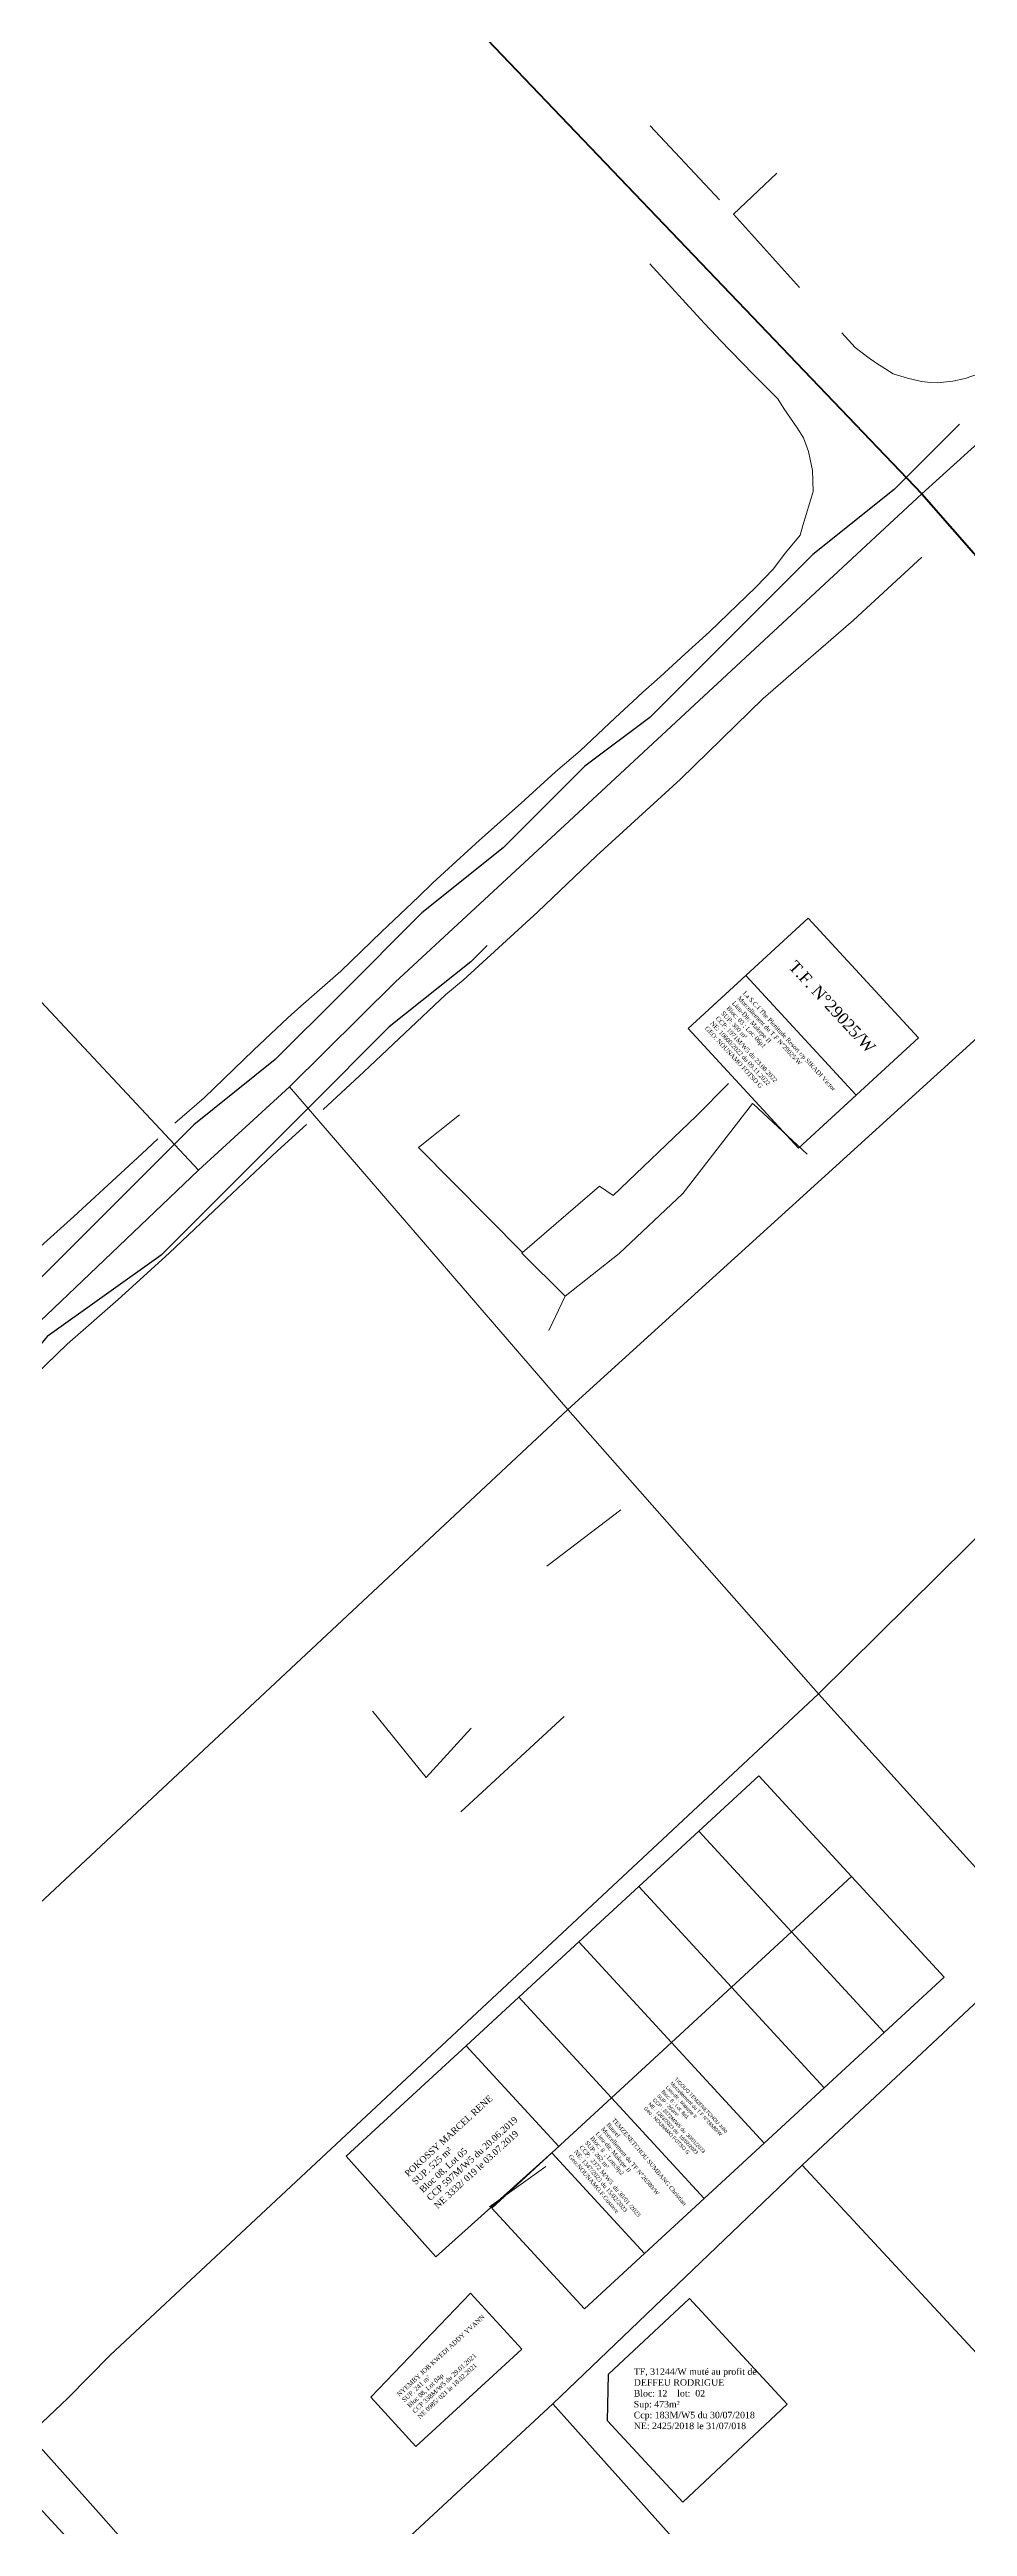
# Model space of a CAD drawing. Header units: millimetres. Extents: x 579832 to 917290, y 449831 to 1452191.
# Drawn here: x 583679 to 583819.9, y 450787.4 to 451167.5 of the extents above; entities that cross this region are included whole.
import ezdxf

# ---------------------------------------------------------------- set-up
doc = ezdxf.new("R2010")
doc.units = ezdxf.units.MM
doc.header["$LTSCALE"] = 10
for name, color, linetype, lineweight in [('drains_fossés', 120, 'Continuous', 20), ('MAJ APRES LE 13.01.2023', 222, 'Continuous', 30), ('Roads_main1', 10, 'Continuous', 100), ('Roads_others', 24, 'Continuous', 9)]:
    doc.layers.add(name, color=color, linetype=linetype, lineweight=lineweight)
doc.layers.add('end maj 26 02 2021', color=7, linetype='Continuous')
doc.layers.add('Parcelle MAJ', color=6, linetype='Continuous')
doc.styles.add('Times 1.0', font='times.ttf', dxfattribs={"width": 0.99, "height": 1})

msp = doc.modelspace()

# ---------------------------------------------------------------- linework, layer by layer
msp.add_line((583751, 450868.63), (583742.89, 450861.13))
at = {"flags": 128}
for points in [[(583795.38, 451034.2), (583812.32, 451015.83), (583793.94, 450998.89), (583777, 451017.26)], [(583787.84, 450902.59), (583802.05, 450887.12), (583792.85, 450878.63), (583778.63, 450894.1)], [(583778.63, 450894.1), (583792.85, 450878.63), (583783.64, 450870.14), (583769.42, 450885.61)], [(583769.42, 450885.61), (583783.64, 450870.14), (583774.43, 450861.65), (583760.21, 450877.12)], [(583802.07, 450887.14), (583816.29, 450871.68), (583807.08, 450863.19), (583792.87, 450878.65)], [(583792.87, 450878.65), (583807.08, 450863.19), (583797.88, 450854.7), (583783.66, 450870.16)], [(583760.21, 450877.12), (583774.43, 450861.65), (583765.22, 450853.16), (583751, 450868.63)], [(583783.66, 450870.16), (583797.88, 450854.7), (583788.67, 450846.21), (583774.45, 450861.67)], [(583756.07, 450844.73), (583770.29, 450829.27), (583761.08, 450820.78), (583746.86, 450836.24)]]:
    msp.add_lwpolyline(points, close=True, dxfattribs=at)
at = {"layer": 'drains_fossés'}
for p, q in [((583771.17, 451155.79), (583781.8, 451144.4)), ((583751.57, 450982.86), (583763.37, 450993.05)), ((583758.12, 450976.16), (583755.6, 450970.89)), ((583755.27, 450934.77), (583766.65, 450943.37)), ((583736.78, 450902.29), (583743.7, 450909.86)), ((583742.09, 450897.03), (583757.95, 450911.68)), ((583755.12, 450842.63), (583746.48, 450836.44))]:
    msp.add_line(p, q, dxfattribs=at)
for points in [[(583790.57, 451148.5), (583783.96, 451142.23), (583794.08, 451130.98)], [(583852.3, 451144.64), (583830.71, 451124.71), (583828.16, 451122.32), (583826.63, 451121.14), (583825.33, 451119.92), (583824.09, 451119.17), (583822.71, 451118.28), (583821.72, 451117.77), (583819.49, 451117.01), (583817.63, 451116.61), (583815.22, 451116.32), (583814.16, 451116.4), (583812.79, 451116.54), (583810.64, 451117.03), (583808.46, 451117.74), (583806.59, 451118.9), (583806.1, 451119.2), (583805.6, 451119.55), (583804.78, 451120.13), (583802.61, 451121.77), (583800.57, 451124)], [(583771.08, 451134.61), (583779.46, 451125.52), (583781.34, 451123.49), (583781.84, 451122.95), (583787.03, 451117.62), (583790.76, 451113.9), (583791.68, 451112.39), (583793.7, 451109.45), (583794.67, 451107.9), (583795.46, 451105.82), (583796.06, 451102.88), (583796.16, 451099.65), (583794.59, 451094.45), (583794.16, 451092.96), (583791.91, 451090.25), (583790.04, 451087.73), (583787.39, 451084.99), (583780.25, 451078.12), (583776.52, 451074.73), (583772.68, 451071.23), (583770.04, 451068.89), (583769.21, 451068.12), (583765.76, 451064.92), (583760.4, 451059.85), (583756.62, 451056.63), (583751.36, 451051.82), (583744.93, 451046.15), (583737.79, 451039.61), (583735.61, 451037.45), (583729.92, 451032.07), (583723.65, 451026.07), (583717.52, 451020.67), (583715.53, 451018.9), (583710.24, 451013.91), (583702.69, 451006.59), (583698.18, 451002.73)], [(583771.08, 451134.61), (583779.46, 451125.52), (583781.34, 451123.49), (583781.84, 451122.95), (583787.03, 451117.62), (583790.76, 451113.9), (583791.68, 451112.39), (583793.7, 451109.45), (583794.67, 451107.9), (583795.46, 451105.82), (583796.06, 451102.88), (583796.16, 451099.65), (583794.59, 451094.45), (583794.16, 451092.96), (583791.91, 451090.25), (583790.04, 451087.73), (583787.39, 451084.99), (583780.25, 451078.12), (583776.52, 451074.73), (583772.68, 451071.23), (583770.04, 451068.89), (583769.21, 451068.12), (583765.76, 451064.92), (583760.4, 451059.85), (583756.62, 451056.63), (583751.36, 451051.82), (583744.93, 451046.15), (583737.79, 451039.61), (583735.61, 451037.45), (583729.92, 451032.07), (583723.65, 451026.07), (583717.52, 451020.67), (583715.53, 451018.9), (583710.24, 451013.91), (583702.69, 451006.59), (583698.18, 451002.73)], [(583812.86, 451089.57), (583802.37, 451079.9), (583788.51, 451067.91), (583775.81, 451055.53), (583762.91, 451043.75), (583753.9, 451035.18), (583742.47, 451024.68), (583739.79, 451022.46), (583727.22, 451010.63), (583720.95, 451004.82)], [(583763.37, 450993.05), (583765.48, 450991.65), (583778.22, 451003.8), (583783.19, 451008.84)], [(583751.57, 450982.86), (583735.59, 450998.97), (583741.89, 451004.02)], [(583786.87, 451005.76), (583776.15, 450991.96), (583766.37, 450982.73), (583758.12, 450976.16)], [(583795.24, 450997.99), (583786.99, 451005.66), (583786.87, 451005.76)], [(583718.39, 451002.52), (583713.95, 450998.49), (583706.11, 450991.13), (583697.33, 450982.8), (583689.47, 450975.68), (583681.66, 450968.83), (583671.9, 450959.34), (583664.98, 450953.01), (583652.81, 450941.7), (583640.25, 450930.18), (583616.96, 450908.7), (583604.8, 450897.36), (583600.2, 450893.11)], [(583718.39, 451002.52), (583713.95, 450998.49), (583706.11, 450991.13), (583697.33, 450982.8), (583689.47, 450975.68), (583681.66, 450968.83), (583671.9, 450959.34), (583664.98, 450953.01), (583652.81, 450941.7), (583640.25, 450930.18), (583616.96, 450908.7), (583604.8, 450897.36), (583600.2, 450893.11)], [(583695.6, 451000.34), (583693.14, 450998.04), (583682.69, 450988.43), (583677.56, 450983.79), (583667.31, 450974.33), (583656.11, 450963.86), (583645.35, 450954.16), (583634.65, 450944.06), (583621.57, 450932.38), (583612.04, 450923.63)], [(583695.6, 451000.34), (583693.14, 450998.04), (583682.69, 450988.43), (583677.56, 450983.79), (583667.31, 450974.33), (583656.11, 450963.86), (583645.35, 450954.16), (583634.65, 450944.06), (583621.57, 450932.38), (583612.04, 450923.63)], [(583758.12, 450976.16), (583751.46, 450982.76), (583751.57, 450982.86)], [(583736.78, 450902.29), (583728.58, 450912.43), (583728.52, 450912.5)]]:
    msp.add_lwpolyline(points, dxfattribs=at)
at = {"layer": 'end maj 26 02 2021', "flags": 128}
for points in [[(583818.61, 451109.99), (583808.61, 451099.99), (583796.11, 451089.99)], [(583818.61, 451109.99), (583808.61, 451099.99), (583796.11, 451089.99)], [(583796.11, 451089.99), (583788.61, 451082.49), (583778.61, 451072.49), (583771.11, 451064.99), (583761.11, 451057.49), (583748.61, 451044.99), (583736.11, 451034.99), (583723.61, 451022.49)], [(583796.11, 451089.99), (583788.61, 451082.49), (583778.61, 451072.49), (583771.11, 451064.99), (583761.11, 451057.49), (583748.61, 451044.99), (583736.11, 451034.99), (583723.61, 451022.49)], [(583746.11, 451029.99), (583743.61, 451027.49)], [(583746.11, 451029.99), (583743.61, 451027.49)], [(583743.61, 451027.49), (583731.11, 451017.49), (583718.61, 451004.99), (583708.61, 450994.99), (583696.11, 450982.49), (583678.61, 450969.99), (583666.11, 450954.99), (583648.61, 450939.99), (583633.61, 450927.49), (583621.11, 450914.99)], [(583743.61, 451027.49), (583731.11, 451017.49), (583718.61, 451004.99), (583708.61, 450994.99), (583696.11, 450982.49), (583678.61, 450969.99), (583666.11, 450954.99), (583648.61, 450939.99), (583633.61, 450927.49), (583621.11, 450914.99)], [(583743.61, 451027.49), (583731.11, 451017.49), (583718.61, 451004.99), (583708.61, 450994.99), (583696.11, 450982.49), (583678.61, 450969.99), (583666.11, 450954.99), (583648.61, 450939.99), (583633.61, 450927.49), (583621.11, 450914.99)], [(583743.61, 451027.49), (583731.11, 451017.49), (583718.61, 451004.99), (583708.61, 450994.99), (583696.11, 450982.49), (583678.61, 450969.99), (583666.11, 450954.99), (583648.61, 450939.99), (583633.61, 450927.49), (583621.11, 450914.99)], [(583723.61, 451022.49), (583713.61, 451012.49), (583701.11, 451002.49), (583688.61, 450989.99), (583673.61, 450974.99), (583658.61, 450962.49), (583641.11, 450947.49), (583628.61, 450934.99)], [(583723.61, 451022.49), (583713.61, 451012.49), (583701.11, 451002.49), (583688.61, 450989.99), (583673.61, 450974.99), (583658.61, 450962.49), (583641.11, 450947.49), (583628.61, 450934.99)], [(583723.61, 451022.49), (583713.61, 451012.49), (583701.11, 451002.49), (583688.61, 450989.99), (583673.61, 450974.99), (583658.61, 450962.49), (583641.11, 450947.49), (583628.61, 450934.99)], [(583723.61, 451022.49), (583713.61, 451012.49), (583701.11, 451002.49), (583688.61, 450989.99), (583673.61, 450974.99), (583658.61, 450962.49), (583641.11, 450947.49), (583628.61, 450934.99)]]:
    msp.add_lwpolyline(points, dxfattribs=at)
at = {"layer": 'end maj 26 02 2021', "color": 150, "lineweight": -3, "flags": 128}
for points in [[(583742.89, 450861.13), (583757.11, 450845.68), (583738.27, 450828.74), (583724.51, 450844.19)], [(583742.89, 450861.13), (583757.11, 450845.68), (583738.27, 450828.74), (583724.51, 450844.19)], [(583743.56, 450823.16), (583751.43, 450814.58), (583735.2, 450799.67), (583728.28, 450807.2)], [(583743.56, 450823.16), (583751.43, 450814.58), (583735.2, 450799.67), (583728.28, 450807.2)]]:
    msp.add_lwpolyline(points, close=True, dxfattribs=at)
at = {"layer": 'end maj 26 02 2021', "color": 3}
msp.add_lwpolyline([(583777.19, 450822.38), (583792.18, 450806.17), (583776.16, 450791.09), (583764.62, 450803.57), (583764.78, 450810.76)], close=True, dxfattribs=at)
msp.add_lwpolyline([(583777.19, 450822.38), (583792.18, 450806.17), (583776.16, 450791.09), (583764.62, 450803.57), (583764.78, 450810.76)], close=True, dxfattribs=at)
at = {"layer": 'end maj 26 02 2021', "color": 150}
msp.add_lwpolyline([(583660.21, 450801.53), (583667.27, 450801.2), (583683.34, 450783.78), (583665.76, 450767.61), (583646.31, 450788.77)], close=True, dxfattribs=at)
msp.add_lwpolyline([(583660.21, 450801.53), (583667.27, 450801.2), (583683.34, 450783.78), (583665.76, 450767.61), (583646.31, 450788.77)], close=True, dxfattribs=at)
at = {"layer": 'MAJ APRES LE 13.01.2023', "color": 232, "lineweight": 30, "flags": 128}
msp.add_lwpolyline([(583774.45, 450861.67), (583788.67, 450846.21), (583779.46, 450837.72), (583765.24, 450853.18)], close=True, dxfattribs=at)
at = {"layer": 'MAJ APRES LE 13.01.2023', "flags": 128}
msp.add_lwpolyline([(583765.24, 450853.18), (583779.46, 450837.72), (583770.28, 450829.27), (583756.07, 450844.73)], close=True, dxfattribs=at)
at = {"layer": 'Parcelle MAJ', "color": 6, "lineweight": 30, "flags": 128}
msp.add_lwpolyline([(583785.82, 451025.4), (583802.77, 451007.03), (583793.94, 450998.89), (583777, 451017.26)], close=True, dxfattribs=at)
at = {"layer": 'Roads_main1'}
msp.add_lwpolyline([(583440.26, 451501.72), (583595.51, 451331.65), (583619.23, 451306.99), (583709.98, 451206.86), (583812.86, 451099.28), (583849.41, 451057.57), (583857.5, 451048.64), (583877.95, 451026.76), (583893.43, 451010.5), (583908.18, 450993.77), (583928.9, 450969.82), (584016.02, 450876.01), (584052.41, 450836.3), (584099.34, 450783.79)], dxfattribs=at)
msp.add_lwpolyline([(583440.26, 451501.72), (583595.51, 451331.65), (583619.23, 451306.99), (583709.98, 451206.86), (583812.86, 451099.28), (583849.41, 451057.57), (583857.5, 451048.64), (583877.95, 451026.76), (583893.43, 451010.5), (583908.18, 450993.77), (583928.9, 450969.82), (584016.02, 450876.01), (584052.41, 450836.3), (584099.34, 450783.79)], dxfattribs=at)
at = {"layer": 'Roads_others'}
for p, q in [((583599.85, 451104.58), (583701.8, 450995.52)), ((583599.85, 451104.58), (583701.8, 450995.52)), ((583880.78, 450749.79), (583794.48, 450842.81)), ((583756.19, 450806.21), (583839.95, 450712.74))]:
    msp.add_line(p, q, dxfattribs=at)
for points in [[(584028.88, 451300.66), (583924.37, 451200.35), (583812.86, 451099.28), (583758.73, 451049.05), (583732.02, 451024.39), (583715.77, 451008.31), (583701.8, 450995.52), (583678.48, 450973.27), (583593.3, 450893.54), (583509.66, 450816.71), (583489.93, 450798.45), (583428.2, 450741.32), (583390.86, 450707.8), (583381.5, 450698.79)], [(584028.88, 451300.66), (583924.37, 451200.35), (583812.86, 451099.28), (583758.73, 451049.05), (583732.02, 451024.39), (583715.77, 451008.31), (583701.8, 450995.52), (583678.48, 450973.27), (583593.3, 450893.54), (583509.66, 450816.71), (583489.93, 450798.45), (583428.2, 450741.32), (583390.86, 450707.8), (583381.5, 450698.79)], [(583379.56, 451127.98), (583400.49, 451105.22), (583489.13, 451004.79), (583593.3, 450893.54), (583631.93, 450851.57), (583637.18, 450845.43), (583651.82, 450828.22), (583664.59, 450813.97), (583670.19, 450807.88), (583675.85, 450801.46), (583686.49, 450789.53), (583709.77, 450763.14), (583746.39, 450722.69), (583793.25, 450670.4)], [(583379.56, 451127.98), (583400.49, 451105.22), (583489.13, 451004.79), (583593.3, 450893.54), (583631.93, 450851.57), (583637.18, 450845.43), (583651.82, 450828.22), (583664.59, 450813.97), (583670.19, 450807.88), (583675.85, 450801.46), (583686.49, 450789.53), (583709.77, 450763.14), (583746.39, 450722.69), (583793.25, 450670.4)], [(583637.18, 450845.43), (583758.49, 450958.77), (583857.5, 451048.64)], [(583637.18, 450845.43), (583758.49, 450958.77), (583857.5, 451048.64)], [(583675.85, 450801.46), (583681.78, 450807.09), (583688.24, 450813.67), (583796.98, 450915.16), (583893.43, 451010.5)], [(583715.77, 451008.31), (583758.49, 450958.77), (583796.98, 450915.16), (583831.29, 450877.25), (583919.49, 450785.04)], [(583709.77, 450763.14), (583756.19, 450806.21), (583794.48, 450842.81), (583831.29, 450877.25), (583928.9, 450969.82)]]:
    msp.add_lwpolyline(points, dxfattribs=at)

# ---------------------------------------------------------------- texts
at = {"layer": 'end maj 26 02 2021', "color": 150, "linetype": 'ByBlock', "lineweight": -3, "ltscale": 0.0014, "attachment_point": 1, "style": 'Times 1.0'}
for s, insert, char_height, width, rotation in [('\\A1;{\\C1;T.F. N°29025/W}', (583793.59, 451027.86), 1.7955, 27.3909, 312.774), ('\\A1;{\\C7;La S.C.I The Plenitude Resort r/p SIKADI Victor\\P\\C1;Morcellement du T.F N°29025/W\\fTimes New Roman|b1|i0|c0|p18;\\C256;\\P\\fTimes New Roman|b0|i0|c0|p18;\\C7;Lieu-Dit: Makepe II\\P\\A0;Bloc: 03 ; Lot: 06p1\\A1;\\fTimes New Roman|b1|i0|c0|p18;\\L\\P\\A0;\\fTimes New Roman|b0|i0|c186|p18;\\lSUP\\fTimes New Roman|b0|i0|c0|p18;:\\fTimes New Roman|b0|i0|c186|p18; \\fTimes New Roman|b0|i0|c0|p18;300\\fTimes New Roman|b0|i0|c186|p18; m²\\PCCP\\fTimes New Roman|b0|i0|c0|p18;:\\fTimes New Roman|b0|i0|c186|p18; \\fTimes New Roman|b0|i0|c0|p18;1971\\fTimes New Roman|b0|i0|c186|p18;M/W\\fTimes New Roman|b0|i0|c0|p18;5\\fTimes New Roman|b0|i0|c186|p18; du \\fTimes New Roman|b0|i0|c0|p18;23\\fTimes New Roman|b0|i0|c186|p18;.\\fTimes New Roman|b0|i0|c0|p18;08\\fTimes New Roman|b0|i0|c186|p18;.202\\fTimes New Roman|b0|i0|c0|p18;2\\fTimes New Roman|b0|i0|c186|p18;\\PNE\\fTimes New Roman|b0|i0|c0|p18;:\\fTimes New Roman|b0|i0|c186|p18; \\fTimes New Roman|b0|i0|c0|p18;10600/2022 du\\fTimes New Roman|b0|i0|c186|p18; \\fTimes New Roman|b0|i0|c0|p18;09\\fTimes New Roman|b0|i0|c186|p18;.\\fTimes New Roman|b0|i0|c0|p18;11\\fTimes New Roman|b0|i0|c186|p18;.202\\fTimes New Roman|b0|i0|c0|p18;2\\C256;\\P\\C1;GEO: NOUNAMO FOTSO G}', (583785.82, 451023.09), 0.68132, 27.3909, 312.774), ('{\\C256;POKOSSY MARCEL RENE\\PSUP. 525 m²\\PBloc 08, Lot 05\\PCCP 597M/W5 du 20.06.2019\\PNE 3332/ 019 le 03.07.2019}', (583733.35, 450841.71), 1, 39.717, 42.5363), ('{\\C256;POKOSSY MARCEL RENE\\PSUP. 525 m²\\PBloc 08, Lot 05\\PCCP 597M/W5 du 20.06.2019\\PNE 3332/ 019 le 03.07.2019}', (583733.35, 450841.71), 1, 39.717, 42.5363), ('{\\C256;NYEMBY JOB KWEDI ADDY YVANN\\PSUP. 241 m²\\PBloc 08, Lot 04p\\PCCP 338M/W5 du 29.01.2021\\PNE 0985/ 021 le 18.02.2021}', (583732.18, 450807.78), 0.7, 28.7904, 42.794), ('{\\C256;NYEMBY JOB KWEDI ADDY YVANN\\PSUP. 241 m²\\PBloc 08, Lot 04p\\PCCP 338M/W5 du 29.01.2021\\PNE 0985/ 021 le 18.02.2021}', (583732.18, 450807.78), 0.7, 28.7904, 42.794)]:
    msp.add_mtext(s, dxfattribs=dict(at, insert=insert, char_height=char_height, width=width, rotation=rotation))
at = {"layer": 'end maj 26 02 2021', "insert": (583768.63, 450811.65), "char_height": 1, "attachment_point": 1}
msp.add_mtext_dynamic_manual_height_columns('{\\fTimes New Roman|b0|i0|c0|p18;\\C1;TF, 31244/W muté au profit de\\C256;\\PDEFFEU RODRIGUE \\PBloc: 12    lot:  02\\PSup: 473m²\\PCcp: 183M/W5 du 30/07/2018\\PNE: 2425/2018 le 31/07/018}', width=141.4048, gutter_width=12.5, heights=[42.29], dxfattribs=at)
msp.add_mtext_dynamic_manual_height_columns('{\\fTimes New Roman|b0|i0|c0|p18;\\C1;TF, 31244/W muté au profit de\\C256;\\PDEFFEU RODRIGUE \\PBloc: 12    lot:  02\\PSup: 473m²\\PCcp: 183M/W5 du 30/07/2018\\PNE: 2425/2018 le 31/07/018}', width=141.4048, gutter_width=12.5, heights=[42.29], dxfattribs=at)
at = {"layer": 'MAJ APRES LE 13.01.2023', "color": 232, "lineweight": 30, "insert": (583775.23, 450856.35), "char_height": 0.5547, "width": 12.5915, "attachment_point": 1, "rotation": 313.6936}
msp.add_mtext('{\\C7;TIGOUO TEMZENETCHOU Julio}    \\P{\\C1;Morcellement du T.F N°26580/W     \\P\\C7;Lieu-dit : Makepe II\\PBloc: 8 ; Lot: 8p1\\PSUP : 263m²\\PCCP : 2372M/W5 du  30/01/2023\\PNE : 1363/2023 du  16/02/2023\\C256;\\P\\C1;Geo : NOUNAMO FOTSO G}', dxfattribs=at)
at = {"layer": 'MAJ APRES LE 13.01.2023', "insert": (583765.73, 450850.15), "char_height": 0.6523, "width": 23.0245, "attachment_point": 1, "rotation": 310.0864}
msp.add_mtext('\\A1;{\\fTimes New Roman|b0|i0|c0|p18;\\C256;TEMZENETCHOU SUMBANG Christian\\PBaurel\\C3;\\P\\C1;Morcellement du TF N°26580/W\\P\\C7;Lieu-dit: Makepe II\\PBloc: 8  ; Lots:8p2 \\PSUP: 262 m²\\PCCP:  2372 M/W5  du 30/01 /2023\\PNE: 1347/2023 du 15/02/2023\\P\\C1;Geo:NOUNAMO.F.Gustave}', dxfattribs=at)

doc.saveas('drawing.dxf')
